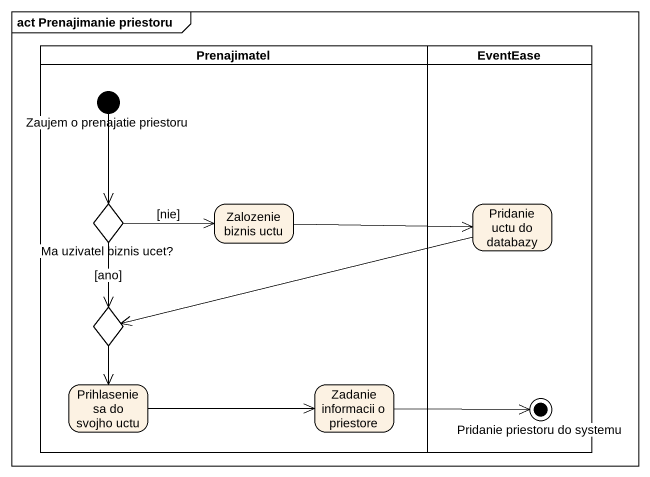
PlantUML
@startuml
mainframe act Prenajimanie priestoru
hide empty description
state Prenajimatel <<partition>> {
  state "Zaujem o prenajatie priestoru" as Zaujem_o_prenajatie <<start>>
  state "Ma uzivatel biznis ucet?" as Ma_uzivatel_biznis_ucet <<choice>>
  state "Zalozenie biznis uctu" as Zalozenie_biznis_uctu
  state choice1 <<choice>>
  state "Prihlasenie sa do svojho uctu" as Prihlasenie_sa_do_svojho
  state "Zadanie informacii o priestore" as Zadanie_informacii_o
}
state EventEase <<partition>> {
  state "Pridanie uctu do databazy" as Pridanie_uctu_do_databazy
  state "Pridanie priestoru do systemu" as Pridanie_priestoru_do <<end>>
}
Zaujem_o_prenajatie --> Ma_uzivatel_biznis_ucet
Ma_uzivatel_biznis_ucet -right-> Zalozenie_biznis_uctu : [nie]
Ma_uzivatel_biznis_ucet --> choice1 : [ano]
Zalozenie_biznis_uctu -right-> Pridanie_uctu_do_databazy
Pridanie_uctu_do_databazy -left-> choice1
choice1 --> Prihlasenie_sa_do_svojho
Prihlasenie_sa_do_svojho -right-> Zadanie_informacii_o
Zadanie_informacii_o -right-> Pridanie_priestoru_do
@enduml
